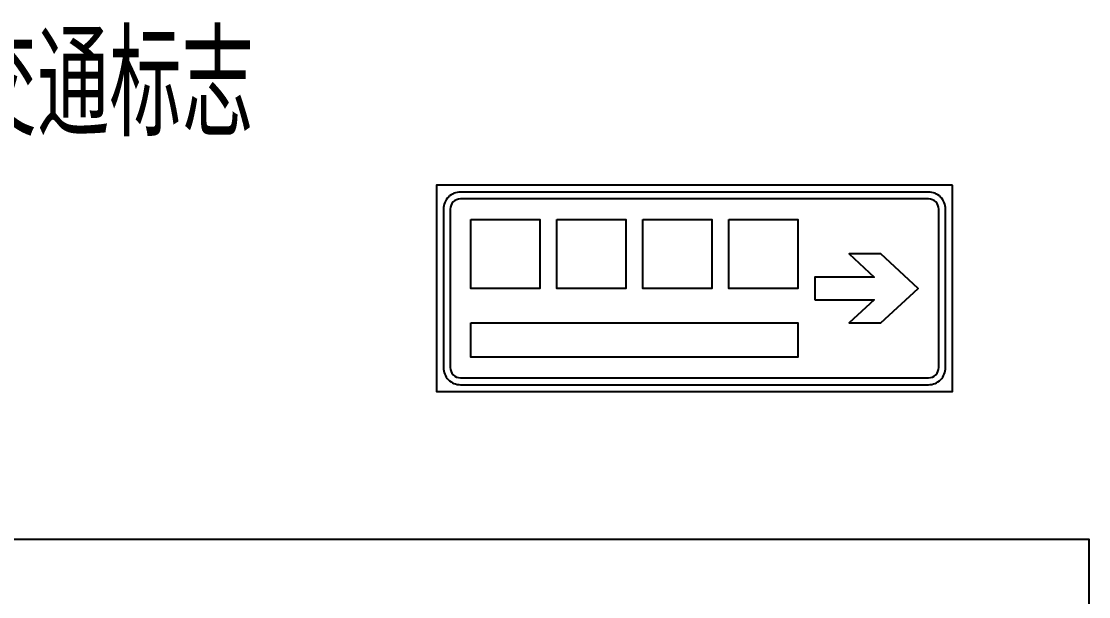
# Model space of a CAD drawing. Header units: millimetres. Extents: x 108070 to 108876, y 12470 to 12955.
# Drawn here: x 108422 to 108577.1, y 12870.9 to 12954.5 of the extents above; entities that cross this region are included whole.
import ezdxf

# ---------------------------------------------------------------- set-up
doc = ezdxf.new("R2010")
doc.units = ezdxf.units.MM
doc.header["$LTSCALE"] = 10
doc.layers.add('@-交通标志', color=7, linetype='CONTINUOUS')
doc.styles.add('gpshz', font='txt.shx', dxfattribs={"width": 0.7, "bigfont": 'hztxt.shx'})

msp = doc.modelspace()

# ---------------------------------------------------------------- linework, layer by layer
at = {"layer": '@-交通标志'}
for points in [[(108557.29, 12930.74), (108482.29, 12930.74), (108482.29, 12900.74), (108557.29, 12900.74)], [(108487.29, 12925.74), (108497.29, 12925.74), (108497.29, 12915.74), (108487.29, 12915.74)], [(108499.79, 12925.74), (108509.79, 12925.74), (108509.79, 12915.74), (108499.79, 12915.74)], [(108512.29, 12925.74), (108522.29, 12925.74), (108522.29, 12915.74), (108512.29, 12915.74)], [(108524.79, 12925.74), (108534.79, 12925.74), (108534.79, 12915.74), (108524.79, 12915.74)], [(108537.29, 12914.09), (108545.91, 12914.09), (108542.29, 12910.74), (108546.89, 12910.74), (108552.29, 12915.74), (108546.89, 12920.74), (108542.29, 12920.74), (108545.91, 12917.39), (108537.29, 12917.39)], [(108487.29, 12910.74), (108534.79, 12910.74), (108534.79, 12905.74), (108487.29, 12905.74)], [(108344.12, 12879.3), (108577.08, 12879.3), (108577.08, 12720.94), (108344.12, 12720.94)]]:
    msp.add_lwpolyline(points, close=True, dxfattribs=at)
for points in [[(108553.79, 12929.74), (108485.79, 12929.74, 0.414214), (108483.29, 12927.24), (108483.29, 12904.24, 0.414214), (108485.79, 12901.74), (108553.79, 12901.74, 0.414214), (108556.29, 12904.24), (108556.29, 12927.24, 0.414214)], [(108553.79, 12928.74), (108485.79, 12928.74, 0.414214), (108484.29, 12927.24), (108484.29, 12904.24, 0.414214), (108485.79, 12902.74), (108553.79, 12902.74, 0.414214), (108555.29, 12904.24), (108555.29, 12927.24, 0.414214)]]:
    msp.add_lwpolyline(points, format="xyb", close=True, dxfattribs=at)

# ---------------------------------------------------------------- texts
at = {"layer": '@-交通标志', "insert": (108413.74, 12952.81), "char_height": 15, "width": 44.2553, "attachment_point": 1, "style": 'gpshz'}
msp.add_mtext('交通标志', dxfattribs=at)

doc.saveas('drawing.dxf')
